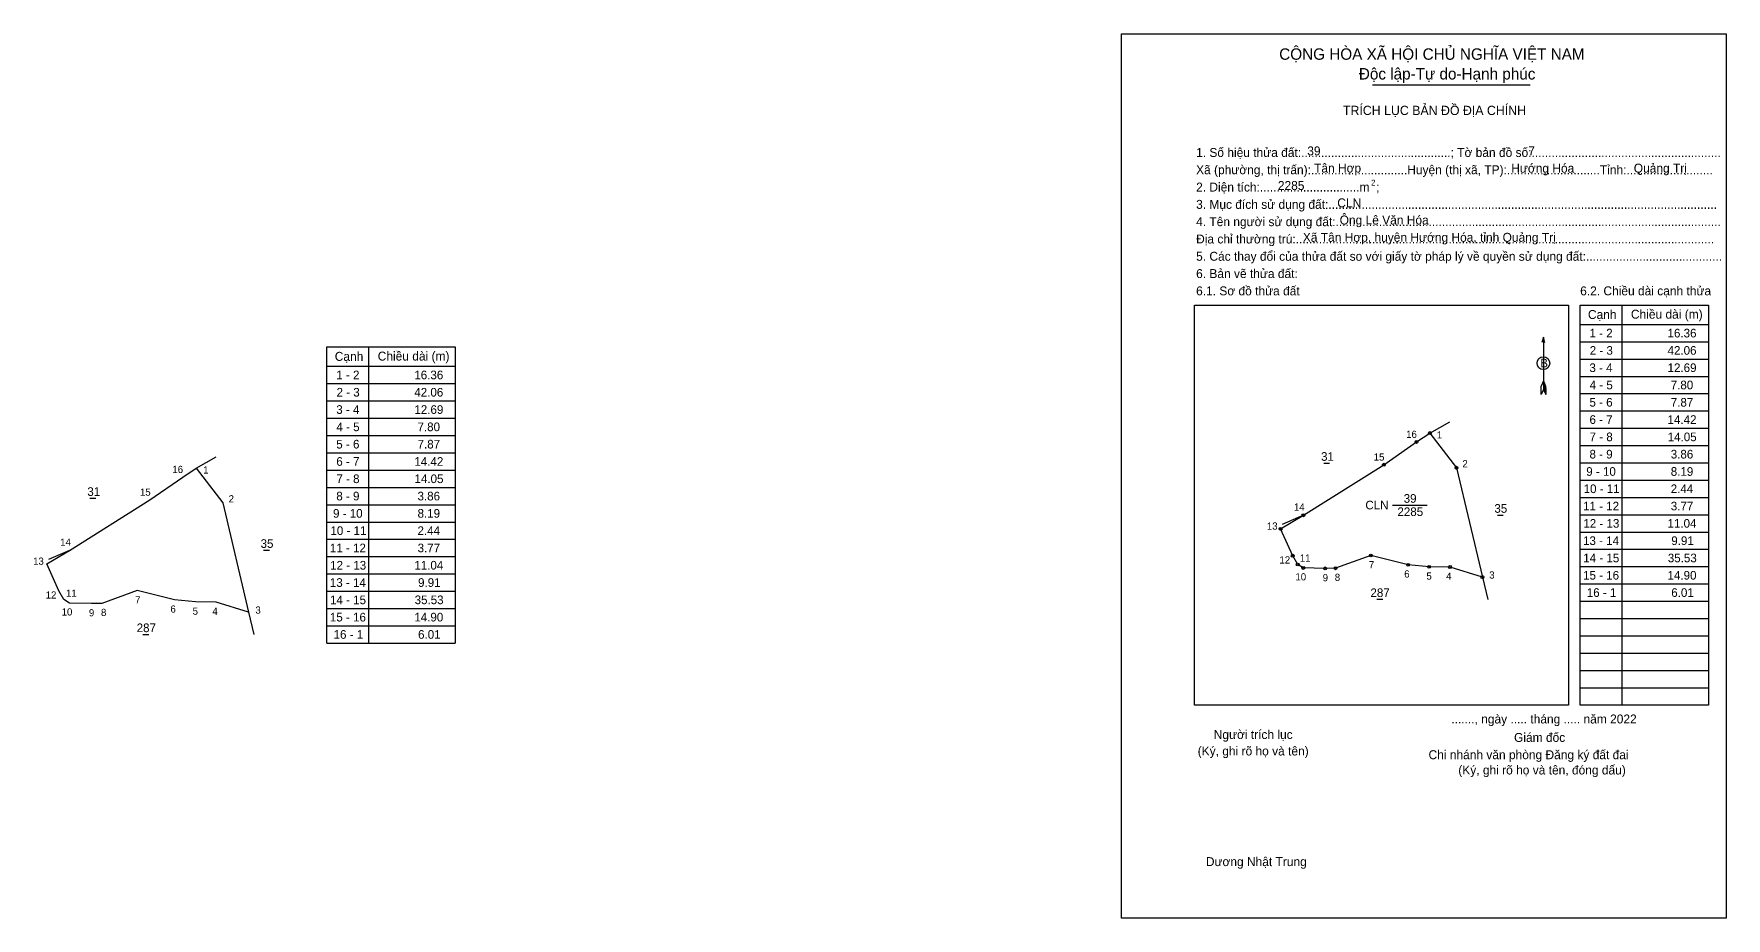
# Model space of a CAD drawing. Extents: x 550102 to 551578, y 1842538 to 1842869.
# Drawn here: x 550102 to 550735, y 1842538 to 1842869 of the extents above; entities that cross this region are included whole.
import ezdxf

# ---------------------------------------------------------------- set-up
doc = ezdxf.new("R2010")
doc.units = 0
for name, color, linetype in [('Level 1', 7, 'Continuous'), ('Level 10', 7, 'Continuous'), ('Level 11', 7, 'Continuous'), ('Level 13', 7, 'Continuous'), ('Level 2', 7, 'Continuous'), ('Level 27', 7, 'Continuous'), ('Level 36', 7, 'Continuous'), ('Level 5', 7, 'Continuous'), ('Level 52', 7, 'Continuous'), ('Level 6', 7, 'Continuous'), ('Level 9', 7, 'Continuous')]:
    doc.layers.add(name, color=color, linetype=linetype)

msp = doc.modelspace()

# ---------------------------------------------------------------- linework, layer by layer
at = {"layer": 'Level 1'}
for p, q in [((550508.61, 1842868.5), (550508.61, 1842868.5)), ((550535.83, 1842767.03), (550535.83, 1842767.03)), ((550695.66, 1842767.03), (550695.66, 1842617.45)), ((550680.13, 1842759.81), (550728.12, 1842759.81)), ((550666.39, 1842755.1), (550666.39, 1842735.53)), ((550680.13, 1842753.33), (550728.12, 1842753.33)), ((550680.13, 1842746.86), (550728.12, 1842746.86)), ((550665.53, 1842733.54), (550665.57, 1842736.77)), ((550666.39, 1842738.77), (550665.57, 1842736.77)), ((550666.39, 1842738.77), (550667.22, 1842736.77)), ((550666.39, 1842738.49), (550667.22, 1842736.48)), ((550666.39, 1842738.21), (550667.22, 1842736.2)), ((550666.39, 1842737.93), (550667.23, 1842735.91)), ((550666.39, 1842737.63), (550667.23, 1842735.62)), ((550666.39, 1842737.35), (550667.23, 1842735.33)), ((550666.39, 1842737.07), (550667.23, 1842735.04)), ((550666.39, 1842736.79), (550667.24, 1842734.74)), ((550667.25, 1842733.54), (550667.22, 1842736.77)), ((550680.13, 1842740.39), (550728.12, 1842740.39)), ((550666.39, 1842735.53), (550665.53, 1842733.54)), ((550666.39, 1842736.51), (550667.24, 1842734.45)), ((550666.39, 1842736.23), (550667.24, 1842734.16)), ((550666.39, 1842735.95), (550667.25, 1842733.88)), ((550666.39, 1842735.53), (550667.25, 1842733.54)), ((550680.13, 1842733.92), (550728.12, 1842733.92)), ((550680.13, 1842727.45), (550728.12, 1842727.45)), ((550680.13, 1842720.98), (550728.12, 1842720.98)), ((550680.13, 1842714.51), (550728.12, 1842714.51)), ((550680.13, 1842708.04), (550728.12, 1842708.04)), ((550680.13, 1842701.57), (550728.12, 1842701.57)), ((550680.13, 1842695.1), (550728.12, 1842695.1)), ((550680.13, 1842688.63), (550728.12, 1842688.63)), ((550680.13, 1842682.16), (550728.12, 1842682.16)), ((550680.13, 1842675.69), (550728.12, 1842675.69)), ((550680.13, 1842669.22), (550728.12, 1842669.22)), ((550680.13, 1842662.75), (550728.12, 1842662.75)), ((550680.13, 1842656.28), (550728.12, 1842656.28)), ((550680.13, 1842649.8), (550728.12, 1842649.8)), ((550680.13, 1842643.33), (550728.12, 1842643.33)), ((550680.13, 1842636.86), (550728.12, 1842636.86)), ((550680.13, 1842630.39), (550728.12, 1842630.39)), ((550680.13, 1842623.92), (550728.12, 1842623.92)), ((550675.82, 1842617.45), (550675.82, 1842617.45)), ((550734.73, 1842537.72), (550734.73, 1842537.72))]:
    msp.add_line(p, q, dxfattribs=at)
for points in [[(550535.83, 1842767.03), (550675.82, 1842767.03), (550675.82, 1842617.45), (550535.83, 1842617.45)], [(550680.13, 1842767.03), (550728.12, 1842767.03), (550728.12, 1842617.45), (550680.13, 1842617.45)]]:
    msp.add_lwpolyline(points, close=True, dxfattribs=at)
msp.add_lwpolyline([(550666.95, 1842753.02), (550666.39, 1842755.1), (550665.83, 1842753.02)], dxfattribs=at)
msp.add_circle((550666.39, 1842745.32), 2.39, dxfattribs=at)
at = {"layer": 'Level 10'}
msp.add_lwpolyline([(550633.88, 1842706.22), (550643.57, 1842665.3), (550631.46, 1842669.07), (550623.66, 1842669.14), (550615.82, 1842669.88), (550601.83, 1842673.37), (550588.61, 1842668.6), (550584.75, 1842668.54), (550576.56, 1842668.71), (550574.51, 1842670.03), (550572.63, 1842673.3), (550568.08, 1842683.36), (550576.6, 1842688.43), (550606.68, 1842707.34), (550618.9, 1842715.86), (550623.9, 1842719.19)], close=True, dxfattribs=at)
at = {"layer": 'Level 11'}
for centre in [(550623.9, 1842719.19), (550618.9, 1842715.86), (550606.68, 1842707.34), (550633.88, 1842706.22), (550633.88, 1842706.22), (550576.6, 1842688.43), (550568.08, 1842683.36), (550572.63, 1842673.3), (550601.83, 1842673.37), (550574.51, 1842670.03), (550576.56, 1842668.71), (550584.75, 1842668.54), (550588.61, 1842668.6), (550615.82, 1842669.88), (550623.66, 1842669.14), (550631.46, 1842669.07), (550643.57, 1842665.3)]:
    msp.add_circle(centre, 0.539, dxfattribs=at)
at = {"layer": 'Level 13'}
msp.add_line((550602.43, 1842849.38), (550661.46, 1842849.38), dxfattribs=at)
at = {"layer": 'Level 2'}
msp.add_lwpolyline([(550508.61, 1842868.51), (550734.73, 1842868.51), (550734.73, 1842537.72), (550508.61, 1842537.72)], close=True, dxfattribs=at)
at = {"layer": 'Level 27'}
for p, q in [((550623.9, 1842719.19), (550631.41, 1842723.43)), ((550576.6, 1842688.43), (550568.68, 1842685.01)), ((550643.57, 1842665.3), (550645.56, 1842656.9))]:
    msp.add_line(p, q, dxfattribs=at)
at = {"layer": 'Level 5'}
for p, q in [((550211.43, 1842751.37), (550259.42, 1842751.37)), ((550211.43, 1842640.61), (550211.43, 1842751.37)), ((550226.96, 1842751.37), (550226.96, 1842640.61)), ((550259.42, 1842751.37), (550259.42, 1842640.61)), ((550211.43, 1842744.14), (550259.42, 1842744.14)), ((550211.43, 1842737.67), (550259.42, 1842737.67)), ((550211.43, 1842731.2), (550259.42, 1842731.2)), ((550211.43, 1842724.73), (550259.42, 1842724.73)), ((550211.43, 1842718.26), (550259.42, 1842718.26)), ((550211.43, 1842711.79), (550259.42, 1842711.79)), ((550162.47, 1842706.06), (550169.97, 1842710.3)), ((550211.43, 1842705.32), (550259.42, 1842705.32)), ((550211.43, 1842698.85), (550259.42, 1842698.85)), ((550122.77, 1842694.8), (550125, 1842694.8)), ((550211.43, 1842692.37), (550259.42, 1842692.37)), ((550211.43, 1842685.9), (550259.42, 1842685.9)), ((550115.16, 1842675.3), (550107.24, 1842671.88)), ((550187.71, 1842675.36), (550189.95, 1842675.36)), ((550211.43, 1842679.43), (550259.42, 1842679.43)), ((550211.43, 1842672.96), (550259.42, 1842672.96)), ((550211.43, 1842666.49), (550259.42, 1842666.49)), ((550211.43, 1842660.02), (550259.42, 1842660.02)), ((550182.13, 1842652.16), (550184.12, 1842643.77)), ((550211.43, 1842653.55), (550259.42, 1842653.55)), ((550142.62, 1842643.84), (550144.84, 1842643.84)), ((550211.43, 1842647.08), (550259.42, 1842647.08)), ((550211.43, 1842640.61), (550259.42, 1842640.61))]:
    msp.add_line(p, q, dxfattribs=at)
msp.add_lwpolyline([(550172.44, 1842693.09), (550182.13, 1842652.16), (550170.02, 1842655.94), (550162.22, 1842656.01), (550154.38, 1842656.75), (550140.39, 1842660.24), (550127.17, 1842655.47), (550123.31, 1842655.41), (550115.12, 1842655.58), (550113.07, 1842656.9), (550111.19, 1842660.17), (550106.64, 1842670.23), (550115.16, 1842675.3), (550145.24, 1842694.21), (550157.46, 1842702.73), (550162.47, 1842706.06)], close=True, dxfattribs=at)
at = {"layer": 'Level 9'}
for p, q in [((550584.21, 1842707.93), (550586.44, 1842707.93)), ((550609.93, 1842692.24), (550622.88, 1842692.24)), ((550649.15, 1842688.49), (550651.38, 1842688.49)), ((550604.06, 1842656.98), (550606.28, 1842656.98))]:
    msp.add_line(p, q, dxfattribs=at)

# ---------------------------------------------------------------- texts
at = {"layer": 'Level 1'}
for s, height, p in [('TRÍCH LỤC BẢN ĐỒ ĐỊA CHÍNH', 3.4512, (550591.41, 1842838.15)), ('1. Số hiệu thửa đất:.............................................; Tờ bản đồ số:.........................................................', 3.34317, (550536.49, 1842822.46)), ('Xã (phường, thị trấn):.............................Huyện (thị xã, TP):............................Tỉnh:..........................', 3.34317, (550536.49, 1842815.99)), ('2. Diện tích:..............................m  ;', 3.3432, (550536.49, 1842809.52)), ('2', 2.16, (550601.96, 1842811.78)), ('3. Mục đích sử dụng đất:.....................................................................................................................', 3.34317, (550536.49, 1842803.05)), ('4. Tên người sử dụng đất:....................................................................................................................', 3.34317, (550536.49, 1842796.57)), ('Địa chỉ thường trú:..............................................................................................................................', 3.34317, (550536.49, 1842790.1)), ('5. Các thay đổi của thửa đất so với giấy tờ pháp lý về quyền sử dụng đất:.........................................', 3.34317, (550536.49, 1842783.63)), ('6. Bản vẽ thửa đất:', 3.3432, (550536.49, 1842777.16)), ('6.1. Sơ đồ thửa đất', 3.3432, (550536.49, 1842770.69)), ('6.2. Chiều dài cạnh thửa', 3.3432, (550680.13, 1842770.7)), ('Cạnh', 3.343, (550683.04, 1842761.86)), ('Chiều dài (m)', 3.3432, (550699.11, 1842761.97)), ('B', 3.24, (550665.19, 1842743.74)), ('......., ngày ..... tháng ..... năm 2022', 3.3432, (550631.93, 1842610.55)), ('Người trích lục', 3.3432, (550543.08, 1842604.73)), ('Giám đốc', 3.343, (550655.4, 1842603.65)), ('(Ký, ghi rõ họ và tên)', 3.3432, (550537.09, 1842598.58)), ('Chi nhánh văn phòng Đăng ký đất đai', 3.3432, (550623.42, 1842597.18)), ('(Ký, ghi rõ họ và tên, đóng dấu)', 3.3432, (550634.56, 1842591.47)), ('Dương Nhật Trung', 3.3432, (550540.14, 1842557.19))]:
    msp.add_text(s, height=height, dxfattribs=at).set_placement(p)
at = {"layer": 'Level 13'}
for s, height, p in [('CỘNG HÒA XÃ HỘI CHỦ NGHĨA VIỆT NAM', 4.2706, (550567.57, 1842858.81)), ('Độc lập-Tự do-Hạnh phúc', 4.2706, (550597.35, 1842851.43)), ('CLN', 3.235, (550599.8, 1842690.62)), ('39', 3.235, (550614.12, 1842693.1)), ('2285', 3.235, (550611.78, 1842688.14))]:
    msp.add_text(s, height=height, dxfattribs=at).set_placement(p)
at = {"layer": 'Level 36'}
for s, p in [('31', (550583.23, 1842708.79)), ('35', (550648.03, 1842689.36)), ('287', (550601.69, 1842657.84))]:
    msp.add_text(s, height=3.235, dxfattribs=at).set_placement(p)
at = {"layer": 'Level 5'}
for s, height, p in [('Cạnh', 3.343, (550214.34, 1842746.19)), ('Chiều dài (m)', 3.3432, (550230.41, 1842746.3)), ('1 - 2', 3.235, (550214.91, 1842739.29)), ('16.36', 3.235, (550244.1, 1842739.29)), ('2 - 3', 3.235, (550215.01, 1842732.82)), ('42.06', 3.235, (550244.1, 1842732.82)), ('3 - 4', 3.235, (550214.9, 1842726.35)), ('12.69', 3.235, (550244.12, 1842726.35)), ('4 - 5', 3.235, (550214.97, 1842719.88)), ('7.80', 3.235, (550245.29, 1842719.88)), ('5 - 6', 3.235, (550214.91, 1842713.4)), ('7.87', 3.235, (550245.32, 1842713.4)), ('16', 2.696, (550153.6, 1842704.23)), ('1', 2.7, (550165.1, 1842704.02)), ('6 - 7', 3.235, (550214.92, 1842706.93)), ('14.42', 3.235, (550244.11, 1842706.93)), ('31', 3.235, (550121.79, 1842695.66)), ('7 - 8', 3.235, (550214.95, 1842700.46)), ('14.05', 3.235, (550244.17, 1842700.46)), ('15', 2.696, (550141.48, 1842695.74)), ('2', 2.7, (550174.64, 1842693.23)), ('8 - 9', 3.235, (550214.92, 1842693.99)), ('3.86', 3.235, (550245.3, 1842693.99)), ('9 - 10', 3.235, (550213.7, 1842687.52)), ('8.19', 3.235, (550245.31, 1842687.52)), ('10 - 11', 3.235, (550212.72, 1842681.05)), ('2.44', 3.235, (550245.29, 1842681.05)), ('14', 2.696, (550111.63, 1842677.01)), ('35', 3.235, (550186.6, 1842676.22)), ('11 - 12', 3.235, (550212.52, 1842674.58)), ('3.77', 3.235, (550245.32, 1842674.58)), ('13', 2.696, (550101.52, 1842669.92)), ('12 - 13', 3.235, (550212.62, 1842668.11)), ('11.04', 3.235, (550244.1, 1842668.11)), ('13 - 14', 3.235, (550212.51, 1842661.64)), ('9.91', 3.235, (550245.5, 1842661.64)), ('12', 2.696, (550106.21, 1842657.25)), ('11', 2.696, (550113.83, 1842657.93)), ('7', 2.7, (550139.66, 1842655.44)), ('6', 2.7, (550152.88, 1842652)), ('14 - 15', 3.235, (550212.58, 1842655.17)), ('35.53', 3.235, (550244.21, 1842655.17)), ('10', 2.696, (550112.19, 1842650.93)), ('9', 2.7, (550122.39, 1842650.61)), ('8', 2.7, (550126.91, 1842650.73)), ('5', 2.7, (550161.18, 1842651.21)), ('4', 2.7, (550168.56, 1842651.18)), ('3', 2.7, (550184.66, 1842651.61)), ('15 - 16', 3.235, (550212.52, 1842648.7)), ('14.90', 3.235, (550244.1, 1842648.7)), ('287', 3.235, (550140.25, 1842644.71)), ('16 - 1', 3.235, (550213.91, 1842642.23)), ('6.01', 3.235, (550245.5, 1842642.23))]:
    msp.add_text(s, height=height, dxfattribs=at).set_placement(p)
at = {"layer": 'Level 52'}
for s, p in [('1 - 2', (550683.61, 1842754.95)), ('16.36', (550712.81, 1842754.95)), ('2 - 3', (550683.71, 1842748.48)), ('42.06', (550712.81, 1842748.48)), ('3 - 4', (550683.6, 1842742.01)), ('12.69', (550712.82, 1842742.01)), ('4 - 5', (550683.67, 1842735.54)), ('7.80', (550713.99, 1842735.54)), ('5 - 6', (550683.61, 1842729.07)), ('7.87', (550714.02, 1842729.07)), ('6 - 7', (550683.62, 1842722.6)), ('14.42', (550712.81, 1842722.6)), ('7 - 8', (550683.65, 1842716.13)), ('14.05', (550712.87, 1842716.13)), ('8 - 9', (550683.62, 1842709.66)), ('3.86', (550714, 1842709.66)), ('9 - 10', (550682.4, 1842703.19)), ('8.19', (550714.01, 1842703.19)), ('10 - 11', (550681.42, 1842696.72)), ('2.44', (550713.99, 1842696.72)), ('11 - 12', (550681.22, 1842690.25)), ('3.77', (550714.02, 1842690.25)), ('12 - 13', (550681.32, 1842683.78)), ('11.04', (550712.8, 1842683.78)), ('13 - 14', (550681.21, 1842677.3)), ('9.91', (550714.2, 1842677.3)), ('14 - 15', (550681.28, 1842670.83)), ('35.53', (550712.91, 1842670.83)), ('15 - 16', (550681.22, 1842664.36)), ('14.90', (550712.8, 1842664.36)), ('16 - 1', (550682.61, 1842657.89)), ('6.01', (550714.2, 1842657.89))]:
    msp.add_text(s, height=3.235, dxfattribs=at).set_placement(p)
at = {"layer": 'Level 6'}
for s, height, p in [('39', 3.343, (550578.06, 1842823.05)), ('7', 3.34, (550660.71, 1842823.09)), ('Tân Hợp', 3.343, (550580.61, 1842816.62)), ('Hướng Hóa', 3.343, (550654.35, 1842816.58)), ('Quảng Trị', 3.343, (550700.18, 1842816.6)), ('2285', 3.343, (550567.07, 1842810.11)), ('CLN', 3.343, (550589.29, 1842803.61)), ('Ông Lê Văn Hóa', 3.3432, (550590.18, 1842797.2)), ('Xã Tân Hợp, huyện Hướng Hóa, tỉnh Quảng Trị', 3.3432, (550576.41, 1842790.72))]:
    msp.add_text(s, height=height, dxfattribs=at).set_placement(p)
at = {"layer": 'Level 9'}
for s, height, p in [('16', 2.696, (550615.04, 1842717.36)), ('1', 2.7, (550626.53, 1842717.15)), ('15', 2.696, (550602.91, 1842708.87)), ('2', 2.7, (550636.08, 1842706.36)), ('14', 2.696, (550573.07, 1842690.14)), ('13', 2.696, (550562.96, 1842683.05)), ('11', 2.696, (550575.26, 1842671.06)), ('12', 2.696, (550567.65, 1842670.38)), ('7', 2.7, (550601.1, 1842668.58)), ('6', 2.7, (550614.32, 1842665.13)), ('3', 2.7, (550646.1, 1842664.74)), ('10', 2.696, (550573.63, 1842664.06)), ('9', 2.7, (550583.83, 1842663.74)), ('8', 2.7, (550588.35, 1842663.86)), ('5', 2.7, (550622.62, 1842664.35)), ('4', 2.7, (550630, 1842664.31))]:
    msp.add_text(s, height=height, dxfattribs=at).set_placement(p)

doc.saveas('drawing.dxf')
